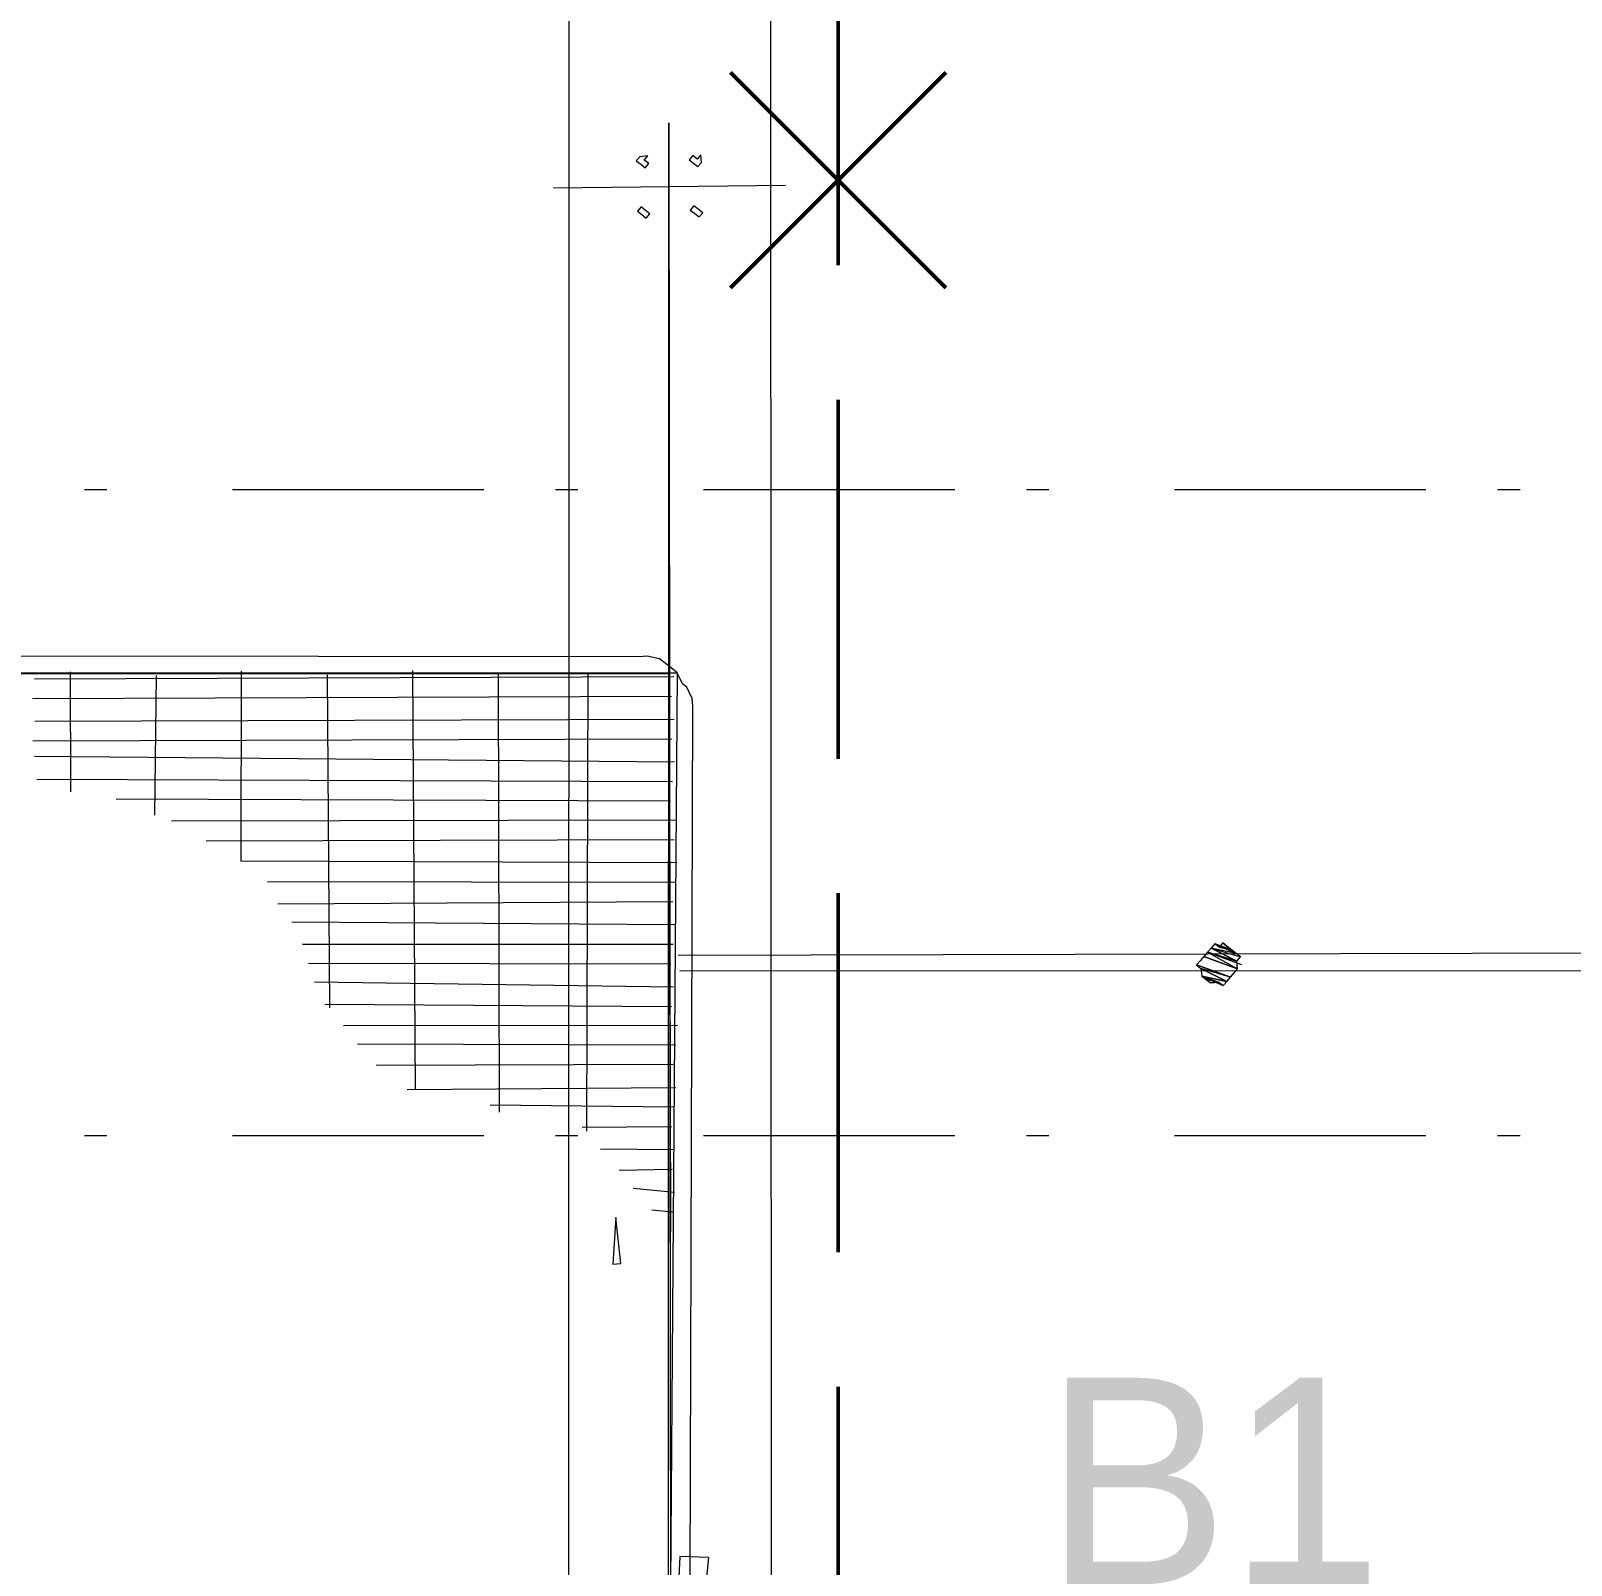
# Paper-space layout '01 Roof Support Layout' of a CAD drawing. Header units: millimetres. Extents: x 5 to 415, y 7 to 290.
# Drawn here: x 131.9 to 149.07, y 121.41 to 138.51 of the extents above; entities that cross this region are included whole.
import ezdxf

# ---------------------------------------------------------------- set-up
doc = ezdxf.new("R2010")
doc.units = ezdxf.units.MM
doc.linetypes.add('B1_LONG_DASH', pattern=[5.5, 4, -1.5])
doc.linetypes.add('B2_DASH_DOT', pattern=[5.25, 2.8, -0.8, 0.25, -1.4])
for name, color, linetype in [('COLUMNS', 7, 'Continuous'), ('GA_REFERENCE', 253, 'Continuous'), ('TEXT', 7, 'Continuous'), ('UPPER_ROOF', 7, 'Continuous')]:
    doc.layers.add(name, color=color, linetype=linetype)

# ---------------------------------------------------------------- blocks, each defined once
blk = doc.blocks.new('SHEET_01_ROOF')
at = {"layer": 'COLUMNS', "lineweight": 50}
for p, q in [((139.7, 138.05), (142.1, 135.65)), ((139.7, 135.65), (142.1, 138.05))]:
    blk.add_line(p, q, dxfattribs=at)
at = {"layer": 'GA_REFERENCE', "lineweight": 5}
for p, q in [((140.164, 100.732), (140.131, 181.673)), ((137.898, 100.691), (137.904, 161.95)), ((139, 101.011), (139.014, 137.487)), ((139.014, 137.487), (139.049, 100.972)), ((138.69, 137.11), (138.649, 137.063)), ((138.649, 137.063), (138.699, 137.025)), ((138.78, 137.119), (138.69, 137.11)), ((138.699, 137.025), (138.748, 136.986)), ((138.739, 137.072), (138.78, 137.119)), ((138.789, 137.033), (138.739, 137.072)), ((138.748, 136.986), (138.789, 137.033)), ((139.279, 137.123), (139.238, 137.076)), ((139.238, 137.076), (139.288, 137.037)), ((139.328, 137.084), (139.279, 137.123)), ((139.288, 137.037), (139.337, 136.999)), ((139.369, 137.131), (139.328, 137.084)), ((139.337, 136.999), (139.378, 137.046)), ((139.378, 137.046), (139.369, 137.131)), ((140.312, 136.788), (137.728, 136.76)), ((138.703, 136.55), (138.662, 136.503)), ((138.662, 136.503), (138.712, 136.464)), ((138.752, 136.511), (138.703, 136.55)), ((138.802, 136.473), (138.752, 136.511)), ((139.292, 136.562), (139.251, 136.515)), ((139.251, 136.515), (139.301, 136.477)), ((139.341, 136.524), (139.292, 136.562)), ((139.391, 136.485), (139.341, 136.524)), ((138.712, 136.464), (138.761, 136.426)), ((138.761, 136.426), (138.802, 136.473)), ((139.301, 136.477), (139.35, 136.438)), ((139.35, 136.438), (139.391, 136.485)), ((138.681, 131.535), (106.489, 131.565)), ((138.77, 131.543), (138.681, 131.535)), ((138.91, 131.513), (138.77, 131.543)), ((106.058, 131.352), (139.107, 131.359)), ((106.058, 131.352), (139.017, 131.35)), ((132.342, 131.369), (132.345, 130.029)), ((134.248, 131.376), (134.242, 129.257)), ((136.154, 131.383), (136.186, 126.718)), ((137.111, 131.343), (137.121, 126.461)), ((138.109, 131.351), (138.096, 126.25)), ((138.959, 131.475), (138.91, 131.513)), ((139.058, 131.397), (138.959, 131.475)), ((139.017, 131.35), (139.031, 121.196)), ((139.017, 131.35), (139.03, 125.128)), ((139.107, 131.359), (139.031, 121.196)), ((139.107, 131.359), (139.058, 131.397)), ((139.166, 131.235), (139.107, 131.359)), ((139.067, 131.312), (131.942, 131.288)), ((133.299, 131.329), (133.28, 129.772)), ((135.205, 131.336), (135.229, 127.622)), ((139.215, 131.196), (139.166, 131.235)), ((139.273, 131.072), (139.215, 131.196)), ((139.044, 131.094), (131.919, 131.069)), ((139.282, 130.986), (139.273, 131.072)), ((139.071, 130.837), (131.946, 130.813)), ((139.251, 121.26), (139.282, 130.986)), ((139.048, 130.619), (131.923, 130.594)), ((139.075, 130.362), (131.941, 130.423)), ((139.052, 130.144), (131.968, 130.167)), ((139.03, 129.925), (132.853, 129.948)), ((139.097, 129.716), (133.469, 129.703)), ((139.074, 129.497), (133.855, 129.48)), ((139.101, 129.241), (134.242, 129.257)), ((139.078, 129.022), (134.538, 129.026)), ((139.056, 128.804), (134.655, 128.778)), ((139.082, 128.547), (134.812, 128.577)), ((139.06, 128.329), (134.929, 128.328)), ((145.057, 128.29), (145.016, 128.243)), ((145.057, 128.29), (145.016, 128.243)), ((145.097, 128.337), (145.057, 128.29)), ((145.097, 128.337), (145.057, 128.29)), ((145.335, 128.23), (145.057, 128.29)), ((145.057, 128.29), (145.385, 128.191)), ((145.057, 128.29), (145.344, 128.144)), ((145.344, 128.144), (145.057, 128.29)), ((145.146, 128.299), (145.097, 128.337)), ((145.286, 128.269), (145.097, 128.337)), ((145.097, 128.337), (145.335, 128.23)), ((145.335, 128.23), (145.097, 128.337)), ((145.146, 128.299), (145.097, 128.337)), ((145.187, 128.346), (145.146, 128.299)), ((145.187, 128.346), (145.146, 128.299)), ((145.286, 128.269), (145.146, 128.299)), ((145.146, 128.299), (145.286, 128.269)), ((145.236, 128.307), (145.187, 128.346)), ((145.236, 128.307), (145.187, 128.346)), ((145.187, 128.346), (145.286, 128.269)), ((145.236, 128.307), (145.187, 128.346)), ((145.286, 128.269), (145.236, 128.307)), ((145.286, 128.269), (145.236, 128.307)), ((145.335, 128.23), (145.286, 128.269)), ((145.335, 128.23), (145.286, 128.269)), ((139.037, 128.111), (134.996, 128.119)), ((149.965, 128.235), (139.118, 128.205)), ((144.935, 128.149), (144.895, 128.102)), ((144.935, 128.149), (144.895, 128.102)), ((144.895, 128.102), (144.944, 128.063)), ((145.272, 127.965), (144.895, 128.102)), ((144.895, 128.102), (145.272, 127.965)), ((144.895, 128.102), (144.944, 128.063)), ((144.976, 128.196), (144.935, 128.149)), ((144.976, 128.196), (144.935, 128.149)), ((145.016, 128.243), (144.976, 128.196)), ((145.016, 128.243), (144.976, 128.196)), ((145.353, 128.059), (144.976, 128.196)), ((144.976, 128.196), (145.353, 128.059)), ((145.353, 128.059), (144.976, 128.196)), ((145.016, 128.243), (145.344, 128.144)), ((145.344, 128.144), (145.016, 128.243)), ((145.016, 128.243), (145.394, 128.106)), ((145.016, 128.243), (145.353, 128.059)), ((145.385, 128.191), (145.335, 128.23)), ((145.385, 128.191), (145.335, 128.23)), ((145.344, 128.144), (145.385, 128.191)), ((145.344, 128.144), (145.385, 128.191)), ((145.353, 128.059), (145.344, 128.144)), ((145.353, 128.059), (145.344, 128.144)), ((139.064, 127.854), (135.063, 127.909)), ((150.123, 128.033), (139.136, 128.034)), ((144.944, 128.063), (144.953, 127.978)), ((145.272, 127.965), (144.944, 128.063)), ((144.944, 128.063), (145.232, 127.918)), ((145.232, 127.918), (144.944, 128.063)), ((144.944, 128.063), (145.232, 127.918)), ((144.944, 128.063), (144.953, 127.978)), ((144.953, 127.978), (145.002, 127.939)), ((145.232, 127.918), (144.953, 127.978)), ((144.953, 127.978), (145.232, 127.918)), ((145.191, 127.871), (144.953, 127.978)), ((144.953, 127.978), (145.191, 127.871)), ((144.953, 127.978), (145.142, 127.909)), ((144.953, 127.978), (145.002, 127.939)), ((145.002, 127.939), (145.052, 127.901)), ((145.142, 127.909), (145.002, 127.939)), ((145.002, 127.939), (145.142, 127.909)), ((145.002, 127.939), (145.052, 127.901)), ((145.052, 127.901), (145.142, 127.909)), ((145.142, 127.909), (145.052, 127.901)), ((145.052, 127.901), (145.142, 127.909)), ((145.142, 127.909), (145.191, 127.871)), ((145.142, 127.909), (145.191, 127.871)), ((145.191, 127.871), (145.232, 127.918)), ((145.191, 127.871), (145.232, 127.918)), ((145.232, 127.918), (145.272, 127.965)), ((145.232, 127.918), (145.272, 127.965)), ((145.272, 127.965), (145.313, 128.012)), ((145.272, 127.965), (145.313, 128.012)), ((145.313, 128.012), (145.353, 128.059)), ((145.313, 128.012), (145.353, 128.059)), ((139.041, 127.636), (135.18, 127.661)), ((139.108, 127.426), (135.386, 127.421)), ((139.086, 127.208), (135.543, 127.219)), ((139.063, 126.99), (135.75, 126.98)), ((139.09, 126.733), (136.096, 126.71)), ((139.067, 126.515), (137.022, 126.538)), ((139.045, 126.297), (138.047, 126.289)), ((139.071, 126.04), (138.253, 126.049)), ((139.049, 125.822), (138.46, 125.809)), ((139.075, 125.565), (138.617, 125.608)), ((139.053, 125.347), (138.823, 125.368)), ((138.423, 125.287), (138.387, 124.765)), ((138.477, 124.774), (138.423, 125.287)), ((138.387, 124.765), (138.477, 124.774)), ((139.135, 121.508), (139.121, 121.204)), ((139.454, 121.495), (139.135, 121.508)), ((139.454, 121.495), (139.431, 121.277))]:
    blk.add_line(p, q, dxfattribs=at)
at = {"layer": 'UPPER_ROOF', "linetype": 'B1_LONG_DASH', "lineweight": 50}
blk.add_line((140.9, 97.4), (140.9, 185), dxfattribs=at)
at = {"layer": 'UPPER_ROOF', "linetype": 'B2_DASH_DOT', "lineweight": 18}
for p, q in [((107.9, 133.4), (173.9, 133.4)), ((107.9, 126.2), (173.9, 126.2))]:
    blk.add_line(p, q, dxfattribs=at)
at = {"layer": 'TEXT'}
blk.add_text('B1', height=2.3, dxfattribs=at).set_placement((143.2, 121.2))

psp = doc.layouts.new('01 Roof Support Layout')

# ---------------------------------------------------------------- block references
psp.add_blockref('SHEET_01_ROOF', (0, 0))

doc.saveas('drawing.dxf')
